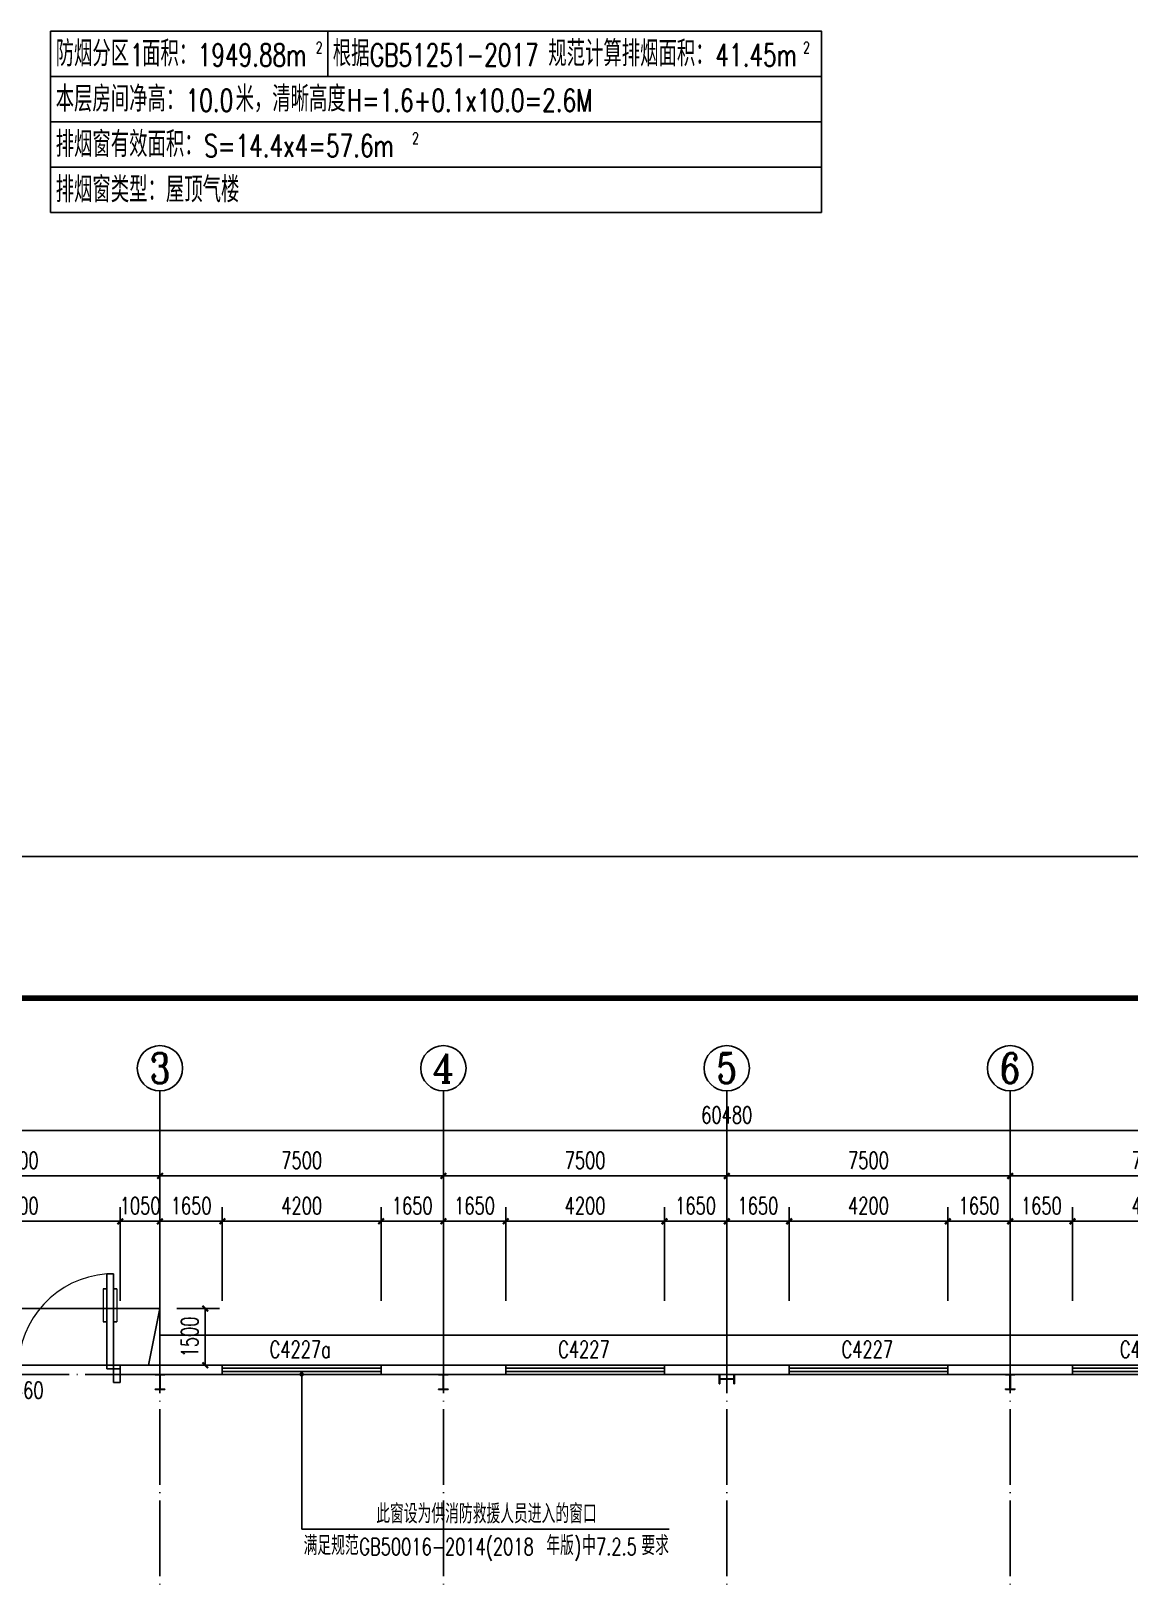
# Model space of a CAD drawing. Extents: x 14591016 to 15383666, y -730593 to -510197.
# Drawn here: x 14707552 to 14736611, y -592110 to -551098 of the extents above; entities that cross this region are included whole.
import ezdxf
from ezdxf.enums import TextEntityAlignment as Align

# ---------------------------------------------------------------- set-up
doc = ezdxf.new("R2010")
doc.units = 0
doc.header["$LTSCALE"] = 1000
doc.header["$MEASUREMENT"] = 0
doc.linetypes.add('DOTE', pattern=[2.42, 2, -0.2, 0.02, -0.2])
for name, color, linetype in [('AXIS', 3, 'Continuous'), ('AXIS_TEXT', 7, 'Continuous'), ('COLUMN', 2, 'Continuous'), ('DIM_LEAD', 3, 'Continuous'), ('DOTE', 1, 'DOTE'), ('PUB_DIM', 3, 'Continuous'), ('PUB_TEXT', 7, 'Continuous'), ('TK', 4, 'Continuous'), ('WALL-PARAPET', 6, 'Continuous'), ('WINDOW', 4, 'Continuous'), ('WINDOW_TEXT', 7, 'Continuous')]:
    doc.layers.add(name, color=color, linetype=linetype)
doc.styles.add('_TCH_AXIS', font='COMPLEX', dxfattribs={"bigfont": 'GBCBIG'})
doc.styles.add('_TCH_DIM', font='SIMPLEX', dxfattribs={"bigfont": 'GBCBIG'})
doc.styles.add('_TCH_DIM_T3', font='SIMPLEX', dxfattribs={"width": 0.705882, "bigfont": 'GBCBIG'})
doc.styles.add('_TCH_WINDOW', font='SIMPLEX', dxfattribs={"height": 3.5, "bigfont": 'GBCBIG'})
doc.styles.add('COMPLEX', font='COMPLEX')
doc.dimstyles.new('_TCH_ARCH&&150', dxfattribs={"dimtxt": 446.25, "dimasz": 150, "dimexe": 375, "dimexo": 450, "dimgap": 189.375, "dimtad": 1, "dimdec": 0, "dimzin": 0, "dimdsep": 46, "dimtxsty": '_TCH_DIM_T3', "dimblk": 'ARCHTICK', "dimcen": 0.09, "dimclrt": 7, "dimazin": 2, "dimtfac": 1, "dimtdec": 0, "dimtix": 1, "dimtmove": 2, "dimatfit": 3, "dimfxl": 0, "dimtolj": 1, "dimtzin": 0, "dimarcsym": 0})

# ---------------------------------------------------------------- blocks, each defined once
blk = doc.blocks.new('A$C797E1D2B')
at = {"layer": 'COLUMN'}
h = blk.add_hatch(color=256, dxfattribs=at)
h.paths.add_polyline_path([(125, 400), (250, 400), (250, 388), (130, 388), (130, 200), (125, 200)])
h.paths.add_polyline_path([(0, 400), (125, 400), (125, 200), (120, 200), (120, 388), (0, 388)])
h.paths.add_polyline_path([(0, 12), (120, 12), (120, 200), (125, 200), (125, 0), (0, 0)])
h.paths.add_polyline_path([(125, 200), (130, 200), (130, 12), (250, 12), (250, 0), (125, 0)])
blk.add_lwpolyline([(250, 0), (250, 12), (130, 12), (130, 388), (250, 388), (250, 400), (0, 400), (0, 388), (120, 388), (120, 12), (0, 12), (0, 0)], close=True, dxfattribs=at)
blk = doc.blocks.new('GeYuanFrame_46685588', base_point=(20.09, 4.53))
at = {"layer": 'TK'}
blk.add_lwpolyline([(20.09, 4.53), (20.09, 598.53), (1071.09, 598.53), (1071.09, 4.53)], close=True, dxfattribs=at)
at = {"layer": 'TK', "const_width": 1}
blk.add_lwpolyline([(45.09, 588.53), (1061.09, 588.53), (1061.09, 14.53), (45.09, 14.53)], close=True, dxfattribs=at)
blk = doc.blocks.new('$DorLib2D$00000011')
for p, q in [((-0.4667, 0.4709), (-0.4667, -0.0625)), ((-0.4667, 0.4709), (-0.4333, 0.4709)), ((-0.4333, 0.4709), (-0.4333, 0.0042)), ((0.4333, 0.4709), (0.4333, 0.0042)), ((0.4667, 0.4709), (0.4333, 0.4709)), ((0.4667, 0.4709), (0.4667, -0.0625)), ((-0.4833, 0.3962), (-0.4667, 0.3962)), ((-0.4167, 0.3962), (-0.4333, 0.3962)), ((0.4167, 0.3962), (0.4333, 0.3962)), ((0.4833, 0.3962), (0.4667, 0.3962)), ((-0.4833, 0.2346), (-0.4667, 0.2346)), ((-0.4167, 0.2346), (-0.4333, 0.2346)), ((0.4167, 0.2346), (0.4333, 0.2346)), ((0.4833, 0.2346), (0.4667, 0.2346)), ((-0.5, 0.0042), (-0.4333, 0.0042)), ((-0.5, 0.0042), (-0.5, -0.0625)), ((0.5, 0.0042), (0.4333, 0.0042)), ((0.5, 0.0042), (0.5, -0.0625)), ((-0.5, -0.0625), (-0.4667, -0.0625)), ((0.5, -0.0625), (0.4667, -0.0625))]:
    blk.add_line(p, q)
at = {"lineweight": 13}
for p, q in [((-0.4833, 0.3962), (-0.4833, 0.2346)), ((-0.4167, 0.3962), (-0.4167, 0.2346)), ((0.4167, 0.3962), (0.4167, 0.2346)), ((0.4833, 0.3962), (0.4833, 0.2346))]:
    blk.add_line(p, q, dxfattribs=at)
for centre, start, end in [((-0.4667, 0.0042), 0, 85.90396), ((0.4667, 0.0042), 94.09604, 180)]:
    blk.add_arc(centre, 0.4667, start, end, dxfattribs=at)
blk = doc.blocks.new('$TCHSYS$WIN2D')
for p, q in [((-0.5, 0.5), (0.5, 0.5)), ((-0.5, 0.5), (-0.5, -0.5)), ((0.5, 0.5), (0.5, -0.5)), ((0.5, 0.1667), (-0.5, 0.1667)), ((0.5, -0.1667), (-0.5, -0.1667)), ((-0.5, -0.5), (0.5, -0.5))]:
    blk.add_line(p, q)
blk = doc.blocks.new('_AXISO')
blk.add_circle((0, 0), 0.5)
at = {"layer": 'AXIS_TEXT', "style": 'COMPLEX', "width": 1.041667}
blk.add_attdef('A', text='', height=0.56, dxfattribs=at).set_placement((-0.25, -0.28), (0.25, -0.28), align=Align.FIT)
blk = doc.blocks.new('_ArchTick')
at = {"color": 0, "linetype": 'ByBlock', "const_width": 0.4}
blk.add_lwpolyline([(-0.5, -0.5), (0.5, 0.5)], dxfattribs=at)
blk = doc.blocks.new('*D56')
at = {"layer": 'AXIS', "color": 0, "lineweight": -2}
for p, q in [((14695726, -584693), (14695726, -579818)), ((14756206, -584693), (14756206, -579818)), ((14695726, -580193), (14756206, -580193))]:
    blk.add_line(p, q, dxfattribs=at)
at = {"layer": 'Defpoints', "color": 0}
for p in [(14756206, -580193), (14695726, -585143), (14756206, -585143)]:
    blk.add_point(p, dxfattribs=at)
at = {"layer": 'AXIS', "color": 0, "lineweight": -2, "xscale": 150, "yscale": 150, "zscale": 150, "rotation": 180}
blk.add_blockref('_ArchTick', (14695726, -580193), dxfattribs=at)
at = {"layer": 'AXIS', "color": 0, "lineweight": -2, "xscale": 150, "yscale": 150, "zscale": 150}
blk.add_blockref('_ArchTick', (14756206, -580193), dxfattribs=at)
at = {"layer": 'AXIS', "color": 7, "insert": (14725966, -579780), "char_height": 446.2, "attachment_point": 5, "style": '_TCH_DIM_T3'}
blk.add_mtext('\\A1;60480', dxfattribs=at)
blk = doc.blocks.new('*D59')
at = {"layer": 'AXIS', "color": 0, "lineweight": -2}
for p, q in [((14703466, -584693), (14703466, -581018)), ((14710966, -584693), (14710966, -581018)), ((14703466, -581393), (14710966, -581393))]:
    blk.add_line(p, q, dxfattribs=at)
at = {"layer": 'Defpoints', "color": 0}
for p in [(14710966, -581393), (14703466, -585143), (14710966, -585143)]:
    blk.add_point(p, dxfattribs=at)
at = {"layer": 'AXIS', "color": 0, "lineweight": -2, "xscale": 150, "yscale": 150, "zscale": 150, "rotation": 180}
blk.add_blockref('_ArchTick', (14703466, -581393), dxfattribs=at)
at = {"layer": 'AXIS', "color": 0, "lineweight": -2, "xscale": 150, "yscale": 150, "zscale": 150}
blk.add_blockref('_ArchTick', (14710966, -581393), dxfattribs=at)
at = {"layer": 'AXIS', "color": 7, "insert": (14707216, -580980), "char_height": 446.2, "attachment_point": 5, "style": '_TCH_DIM_T3'}
blk.add_mtext('\\A1;7500', dxfattribs=at)
blk = doc.blocks.new('*D60')
at = {"layer": 'AXIS', "color": 0, "lineweight": -2}
for p, q in [((14710966, -584693), (14710966, -581018)), ((14718466, -584693), (14718466, -581018)), ((14710966, -581393), (14718466, -581393))]:
    blk.add_line(p, q, dxfattribs=at)
at = {"layer": 'Defpoints', "color": 0}
for p in [(14718466, -581393), (14710966, -585143), (14718466, -585143)]:
    blk.add_point(p, dxfattribs=at)
at = {"layer": 'AXIS', "color": 0, "lineweight": -2, "xscale": 150, "yscale": 150, "zscale": 150, "rotation": 180}
blk.add_blockref('_ArchTick', (14710966, -581393), dxfattribs=at)
at = {"layer": 'AXIS', "color": 0, "lineweight": -2, "xscale": 150, "yscale": 150, "zscale": 150}
blk.add_blockref('_ArchTick', (14718466, -581393), dxfattribs=at)
at = {"layer": 'AXIS', "color": 7, "insert": (14714716, -580980), "char_height": 446.2, "attachment_point": 5, "style": '_TCH_DIM_T3'}
blk.add_mtext('\\A1;7500', dxfattribs=at)
blk = doc.blocks.new('*D61')
at = {"layer": 'AXIS', "color": 0, "lineweight": -2}
for p, q in [((14718466, -584693), (14718466, -581018)), ((14725966, -584693), (14725966, -581018)), ((14718466, -581393), (14725966, -581393))]:
    blk.add_line(p, q, dxfattribs=at)
at = {"layer": 'Defpoints', "color": 0}
for p in [(14725966, -581393), (14718466, -585143), (14725966, -585143)]:
    blk.add_point(p, dxfattribs=at)
at = {"layer": 'AXIS', "color": 0, "lineweight": -2, "xscale": 150, "yscale": 150, "zscale": 150, "rotation": 180}
blk.add_blockref('_ArchTick', (14718466, -581393), dxfattribs=at)
at = {"layer": 'AXIS', "color": 0, "lineweight": -2, "xscale": 150, "yscale": 150, "zscale": 150}
blk.add_blockref('_ArchTick', (14725966, -581393), dxfattribs=at)
at = {"layer": 'AXIS', "color": 7, "insert": (14722216, -580980), "char_height": 446.2, "attachment_point": 5, "style": '_TCH_DIM_T3'}
blk.add_mtext('\\A1;7500', dxfattribs=at)
blk = doc.blocks.new('*D62')
at = {"layer": 'AXIS', "color": 0, "lineweight": -2}
for p, q in [((14725966, -584693), (14725966, -581018)), ((14733466, -584693), (14733466, -581018)), ((14725966, -581393), (14733466, -581393))]:
    blk.add_line(p, q, dxfattribs=at)
at = {"layer": 'Defpoints', "color": 0}
for p in [(14733466, -581393), (14725966, -585143), (14733466, -585143)]:
    blk.add_point(p, dxfattribs=at)
at = {"layer": 'AXIS', "color": 0, "lineweight": -2, "xscale": 150, "yscale": 150, "zscale": 150, "rotation": 180}
blk.add_blockref('_ArchTick', (14725966, -581393), dxfattribs=at)
at = {"layer": 'AXIS', "color": 0, "lineweight": -2, "xscale": 150, "yscale": 150, "zscale": 150}
blk.add_blockref('_ArchTick', (14733466, -581393), dxfattribs=at)
at = {"layer": 'AXIS', "color": 7, "insert": (14729716, -580980), "char_height": 446.2, "attachment_point": 5, "style": '_TCH_DIM_T3'}
blk.add_mtext('\\A1;7500', dxfattribs=at)
blk = doc.blocks.new('*D63')
at = {"layer": 'AXIS', "color": 0, "lineweight": -2}
for p, q in [((14733466, -584693), (14733466, -581018)), ((14740966, -584693), (14740966, -581018)), ((14733466, -581393), (14740966, -581393))]:
    blk.add_line(p, q, dxfattribs=at)
at = {"layer": 'Defpoints', "color": 0}
for p in [(14740966, -581393), (14733466, -585143), (14740966, -585143)]:
    blk.add_point(p, dxfattribs=at)
at = {"layer": 'AXIS', "color": 0, "lineweight": -2, "xscale": 150, "yscale": 150, "zscale": 150, "rotation": 180}
blk.add_blockref('_ArchTick', (14733466, -581393), dxfattribs=at)
at = {"layer": 'AXIS', "color": 0, "lineweight": -2, "xscale": 150, "yscale": 150, "zscale": 150}
blk.add_blockref('_ArchTick', (14740966, -581393), dxfattribs=at)
at = {"layer": 'AXIS', "color": 7, "insert": (14737216, -580980), "char_height": 446.2, "attachment_point": 5, "style": '_TCH_DIM_T3'}
blk.add_mtext('\\A1;7500', dxfattribs=at)
blk = doc.blocks.new('*D320')
at = {"layer": 'Defpoints', "color": 0}
for p in [(14709916, -582593), (14704516, -585143), (14709916, -585143)]:
    blk.add_point(p, dxfattribs=at)
at = {"layer": 'PUB_DIM', "color": 0, "lineweight": -2}
for p, q in [((14704516, -584693), (14704516, -582218)), ((14709916, -584693), (14709916, -582218)), ((14704516, -582593), (14709916, -582593))]:
    blk.add_line(p, q, dxfattribs=at)
at = {"layer": 'PUB_DIM', "color": 0, "lineweight": -2, "xscale": 150, "yscale": 150, "zscale": 150, "rotation": 180}
blk.add_blockref('_ArchTick', (14704516, -582593), dxfattribs=at)
at = {"layer": 'PUB_DIM', "color": 0, "lineweight": -2, "xscale": 150, "yscale": 150, "zscale": 150}
blk.add_blockref('_ArchTick', (14709916, -582593), dxfattribs=at)
at = {"layer": 'PUB_DIM', "color": 7, "insert": (14707216, -582180), "char_height": 446.2, "attachment_point": 5, "style": '_TCH_DIM_T3'}
blk.add_mtext('\\A1;5400', dxfattribs=at)
blk = doc.blocks.new('*D321')
at = {"layer": 'Defpoints', "color": 0}
for p in [(14710966, -582593), (14709916, -585143), (14710966, -585143)]:
    blk.add_point(p, dxfattribs=at)
at = {"layer": 'PUB_DIM', "color": 0, "lineweight": -2}
for p, q in [((14709916, -584693), (14709916, -582218)), ((14710966, -584693), (14710966, -582218)), ((14709916, -582593), (14709766, -582593)), ((14709916, -582593), (14710966, -582593)), ((14710966, -582593), (14711116, -582593))]:
    blk.add_line(p, q, dxfattribs=at)
at = {"layer": 'PUB_DIM', "color": 0, "lineweight": -2, "xscale": 150, "yscale": 150, "zscale": 150}
blk.add_blockref('_ArchTick', (14709916, -582593), dxfattribs=at)
at = {"layer": 'PUB_DIM', "color": 0, "lineweight": -2, "xscale": 150, "yscale": 150, "zscale": 150, "rotation": 180}
blk.add_blockref('_ArchTick', (14710966, -582593), dxfattribs=at)
at = {"layer": 'PUB_DIM', "color": 7, "insert": (14710441, -582180), "char_height": 446.2, "attachment_point": 5, "style": '_TCH_DIM_T3'}
blk.add_mtext('\\A1;1050', dxfattribs=at)
blk = doc.blocks.new('*D322')
at = {"layer": 'Defpoints', "color": 0}
for p in [(14712616, -582593), (14710966, -585143), (14712616, -585143)]:
    blk.add_point(p, dxfattribs=at)
at = {"layer": 'PUB_DIM', "color": 0, "lineweight": -2}
for p, q in [((14710966, -584693), (14710966, -582218)), ((14712616, -584693), (14712616, -582218)), ((14710966, -582593), (14712616, -582593))]:
    blk.add_line(p, q, dxfattribs=at)
at = {"layer": 'PUB_DIM', "color": 0, "lineweight": -2, "xscale": 150, "yscale": 150, "zscale": 150, "rotation": 180}
blk.add_blockref('_ArchTick', (14710966, -582593), dxfattribs=at)
at = {"layer": 'PUB_DIM', "color": 0, "lineweight": -2, "xscale": 150, "yscale": 150, "zscale": 150}
blk.add_blockref('_ArchTick', (14712616, -582593), dxfattribs=at)
at = {"layer": 'PUB_DIM', "color": 7, "insert": (14711791, -582180), "char_height": 446.2, "attachment_point": 5, "style": '_TCH_DIM_T3'}
blk.add_mtext('\\A1;1650', dxfattribs=at)
blk = doc.blocks.new('*D323')
at = {"layer": 'Defpoints', "color": 0}
for p in [(14716816, -582593), (14712616, -585143), (14716816, -585143)]:
    blk.add_point(p, dxfattribs=at)
at = {"layer": 'PUB_DIM', "color": 0, "lineweight": -2}
for p, q in [((14712616, -584693), (14712616, -582218)), ((14716816, -584693), (14716816, -582218)), ((14712616, -582593), (14716816, -582593))]:
    blk.add_line(p, q, dxfattribs=at)
at = {"layer": 'PUB_DIM', "color": 0, "lineweight": -2, "xscale": 150, "yscale": 150, "zscale": 150, "rotation": 180}
blk.add_blockref('_ArchTick', (14712616, -582593), dxfattribs=at)
at = {"layer": 'PUB_DIM', "color": 0, "lineweight": -2, "xscale": 150, "yscale": 150, "zscale": 150}
blk.add_blockref('_ArchTick', (14716816, -582593), dxfattribs=at)
at = {"layer": 'PUB_DIM', "color": 7, "insert": (14714716, -582180), "char_height": 446.2, "attachment_point": 5, "style": '_TCH_DIM_T3'}
blk.add_mtext('\\A1;4200', dxfattribs=at)
blk = doc.blocks.new('*D324')
at = {"layer": 'Defpoints', "color": 0}
for p in [(14718466, -582593), (14716816, -585143), (14718466, -585143)]:
    blk.add_point(p, dxfattribs=at)
at = {"layer": 'PUB_DIM', "color": 0, "lineweight": -2}
for p, q in [((14716816, -584693), (14716816, -582218)), ((14718466, -584693), (14718466, -582218)), ((14716816, -582593), (14718466, -582593))]:
    blk.add_line(p, q, dxfattribs=at)
at = {"layer": 'PUB_DIM', "color": 0, "lineweight": -2, "xscale": 150, "yscale": 150, "zscale": 150, "rotation": 180}
blk.add_blockref('_ArchTick', (14716816, -582593), dxfattribs=at)
at = {"layer": 'PUB_DIM', "color": 0, "lineweight": -2, "xscale": 150, "yscale": 150, "zscale": 150}
blk.add_blockref('_ArchTick', (14718466, -582593), dxfattribs=at)
at = {"layer": 'PUB_DIM', "color": 7, "insert": (14717641, -582180), "char_height": 446.2, "attachment_point": 5, "style": '_TCH_DIM_T3'}
blk.add_mtext('\\A1;1650', dxfattribs=at)
blk = doc.blocks.new('*D325')
at = {"layer": 'Defpoints', "color": 0}
for p in [(14720116, -582593), (14718466, -585143), (14720116, -585143)]:
    blk.add_point(p, dxfattribs=at)
at = {"layer": 'PUB_DIM', "color": 0, "lineweight": -2}
for p, q in [((14718466, -584693), (14718466, -582218)), ((14720116, -584693), (14720116, -582218)), ((14718466, -582593), (14720116, -582593))]:
    blk.add_line(p, q, dxfattribs=at)
at = {"layer": 'PUB_DIM', "color": 0, "lineweight": -2, "xscale": 150, "yscale": 150, "zscale": 150, "rotation": 180}
blk.add_blockref('_ArchTick', (14718466, -582593), dxfattribs=at)
at = {"layer": 'PUB_DIM', "color": 0, "lineweight": -2, "xscale": 150, "yscale": 150, "zscale": 150}
blk.add_blockref('_ArchTick', (14720116, -582593), dxfattribs=at)
at = {"layer": 'PUB_DIM', "color": 7, "insert": (14719291, -582180), "char_height": 446.2, "attachment_point": 5, "style": '_TCH_DIM_T3'}
blk.add_mtext('\\A1;1650', dxfattribs=at)
blk = doc.blocks.new('*D326')
at = {"layer": 'Defpoints', "color": 0}
for p in [(14724316, -582593), (14720116, -585143), (14724316, -585143)]:
    blk.add_point(p, dxfattribs=at)
at = {"layer": 'PUB_DIM', "color": 0, "lineweight": -2}
for p, q in [((14720116, -584693), (14720116, -582218)), ((14724316, -584693), (14724316, -582218)), ((14720116, -582593), (14724316, -582593))]:
    blk.add_line(p, q, dxfattribs=at)
at = {"layer": 'PUB_DIM', "color": 0, "lineweight": -2, "xscale": 150, "yscale": 150, "zscale": 150, "rotation": 180}
blk.add_blockref('_ArchTick', (14720116, -582593), dxfattribs=at)
at = {"layer": 'PUB_DIM', "color": 0, "lineweight": -2, "xscale": 150, "yscale": 150, "zscale": 150}
blk.add_blockref('_ArchTick', (14724316, -582593), dxfattribs=at)
at = {"layer": 'PUB_DIM', "color": 7, "insert": (14722216, -582180), "char_height": 446.2, "attachment_point": 5, "style": '_TCH_DIM_T3'}
blk.add_mtext('\\A1;4200', dxfattribs=at)
blk = doc.blocks.new('*D327')
at = {"layer": 'Defpoints', "color": 0}
for p in [(14725966, -582593), (14724316, -585143), (14725966, -585143)]:
    blk.add_point(p, dxfattribs=at)
at = {"layer": 'PUB_DIM', "color": 0, "lineweight": -2}
for p, q in [((14724316, -584693), (14724316, -582218)), ((14725966, -584693), (14725966, -582218)), ((14724316, -582593), (14725966, -582593))]:
    blk.add_line(p, q, dxfattribs=at)
at = {"layer": 'PUB_DIM', "color": 0, "lineweight": -2, "xscale": 150, "yscale": 150, "zscale": 150, "rotation": 180}
blk.add_blockref('_ArchTick', (14724316, -582593), dxfattribs=at)
at = {"layer": 'PUB_DIM', "color": 0, "lineweight": -2, "xscale": 150, "yscale": 150, "zscale": 150}
blk.add_blockref('_ArchTick', (14725966, -582593), dxfattribs=at)
at = {"layer": 'PUB_DIM', "color": 7, "insert": (14725141, -582180), "char_height": 446.2, "attachment_point": 5, "style": '_TCH_DIM_T3'}
blk.add_mtext('\\A1;1650', dxfattribs=at)
blk = doc.blocks.new('*D328')
at = {"layer": 'Defpoints', "color": 0}
for p in [(14727616, -582593), (14725966, -585143), (14727616, -585143)]:
    blk.add_point(p, dxfattribs=at)
at = {"layer": 'PUB_DIM', "color": 0, "lineweight": -2}
for p, q in [((14725966, -584693), (14725966, -582218)), ((14727616, -584693), (14727616, -582218)), ((14725966, -582593), (14727616, -582593))]:
    blk.add_line(p, q, dxfattribs=at)
at = {"layer": 'PUB_DIM', "color": 0, "lineweight": -2, "xscale": 150, "yscale": 150, "zscale": 150, "rotation": 180}
blk.add_blockref('_ArchTick', (14725966, -582593), dxfattribs=at)
at = {"layer": 'PUB_DIM', "color": 0, "lineweight": -2, "xscale": 150, "yscale": 150, "zscale": 150}
blk.add_blockref('_ArchTick', (14727616, -582593), dxfattribs=at)
at = {"layer": 'PUB_DIM', "color": 7, "insert": (14726791, -582180), "char_height": 446.2, "attachment_point": 5, "style": '_TCH_DIM_T3'}
blk.add_mtext('\\A1;1650', dxfattribs=at)
blk = doc.blocks.new('*D329')
at = {"layer": 'Defpoints', "color": 0}
for p in [(14731816, -582593), (14727616, -585143), (14731816, -585143)]:
    blk.add_point(p, dxfattribs=at)
at = {"layer": 'PUB_DIM', "color": 0, "lineweight": -2}
for p, q in [((14727616, -584693), (14727616, -582218)), ((14731816, -584693), (14731816, -582218)), ((14727616, -582593), (14731816, -582593))]:
    blk.add_line(p, q, dxfattribs=at)
at = {"layer": 'PUB_DIM', "color": 0, "lineweight": -2, "xscale": 150, "yscale": 150, "zscale": 150, "rotation": 180}
blk.add_blockref('_ArchTick', (14727616, -582593), dxfattribs=at)
at = {"layer": 'PUB_DIM', "color": 0, "lineweight": -2, "xscale": 150, "yscale": 150, "zscale": 150}
blk.add_blockref('_ArchTick', (14731816, -582593), dxfattribs=at)
at = {"layer": 'PUB_DIM', "color": 7, "insert": (14729716, -582180), "char_height": 446.2, "attachment_point": 5, "style": '_TCH_DIM_T3'}
blk.add_mtext('\\A1;4200', dxfattribs=at)
blk = doc.blocks.new('*D330')
at = {"layer": 'Defpoints', "color": 0}
for p in [(14733466, -582593), (14731816, -585143), (14733466, -585143)]:
    blk.add_point(p, dxfattribs=at)
at = {"layer": 'PUB_DIM', "color": 0, "lineweight": -2}
for p, q in [((14731816, -584693), (14731816, -582218)), ((14733466, -584693), (14733466, -582218)), ((14731816, -582593), (14733466, -582593))]:
    blk.add_line(p, q, dxfattribs=at)
at = {"layer": 'PUB_DIM', "color": 0, "lineweight": -2, "xscale": 150, "yscale": 150, "zscale": 150, "rotation": 180}
blk.add_blockref('_ArchTick', (14731816, -582593), dxfattribs=at)
at = {"layer": 'PUB_DIM', "color": 0, "lineweight": -2, "xscale": 150, "yscale": 150, "zscale": 150}
blk.add_blockref('_ArchTick', (14733466, -582593), dxfattribs=at)
at = {"layer": 'PUB_DIM', "color": 7, "insert": (14732641, -582180), "char_height": 446.2, "attachment_point": 5, "style": '_TCH_DIM_T3'}
blk.add_mtext('\\A1;1650', dxfattribs=at)
blk = doc.blocks.new('*D331')
at = {"layer": 'Defpoints', "color": 0}
for p in [(14735116, -582593), (14733466, -585143), (14735116, -585143)]:
    blk.add_point(p, dxfattribs=at)
at = {"layer": 'PUB_DIM', "color": 0, "lineweight": -2}
for p, q in [((14733466, -584693), (14733466, -582218)), ((14735116, -584693), (14735116, -582218)), ((14733466, -582593), (14735116, -582593))]:
    blk.add_line(p, q, dxfattribs=at)
at = {"layer": 'PUB_DIM', "color": 0, "lineweight": -2, "xscale": 150, "yscale": 150, "zscale": 150, "rotation": 180}
blk.add_blockref('_ArchTick', (14733466, -582593), dxfattribs=at)
at = {"layer": 'PUB_DIM', "color": 0, "lineweight": -2, "xscale": 150, "yscale": 150, "zscale": 150}
blk.add_blockref('_ArchTick', (14735116, -582593), dxfattribs=at)
at = {"layer": 'PUB_DIM', "color": 7, "insert": (14734291, -582180), "char_height": 446.2, "attachment_point": 5, "style": '_TCH_DIM_T3'}
blk.add_mtext('\\A1;1650', dxfattribs=at)
blk = doc.blocks.new('*D332')
at = {"layer": 'Defpoints', "color": 0}
for p in [(14739316, -582593), (14735116, -585143), (14739316, -585143)]:
    blk.add_point(p, dxfattribs=at)
at = {"layer": 'PUB_DIM', "color": 0, "lineweight": -2}
for p, q in [((14735116, -584693), (14735116, -582218)), ((14739316, -584693), (14739316, -582218)), ((14735116, -582593), (14739316, -582593))]:
    blk.add_line(p, q, dxfattribs=at)
at = {"layer": 'PUB_DIM', "color": 0, "lineweight": -2, "xscale": 150, "yscale": 150, "zscale": 150, "rotation": 180}
blk.add_blockref('_ArchTick', (14735116, -582593), dxfattribs=at)
at = {"layer": 'PUB_DIM', "color": 0, "lineweight": -2, "xscale": 150, "yscale": 150, "zscale": 150}
blk.add_blockref('_ArchTick', (14739316, -582593), dxfattribs=at)
at = {"layer": 'PUB_DIM', "color": 7, "insert": (14737216, -582180), "char_height": 446.2, "attachment_point": 5, "style": '_TCH_DIM_T3'}
blk.add_mtext('\\A1;4200', dxfattribs=at)
blk = doc.blocks.new('*D391')
at = {"layer": 'Defpoints', "color": 0}
for p in [(14710966, -584903), (14712166, -584903), (14710966, -586403)]:
    blk.add_point(p, dxfattribs=at)
at = {"layer": 'PUB_DIM', "color": 0, "lineweight": -2}
for p, q in [((14711416, -584903), (14712541, -584903)), ((14712166, -586403), (14712166, -584903)), ((14711416, -586403), (14712541, -586403))]:
    blk.add_line(p, q, dxfattribs=at)
at = {"layer": 'PUB_DIM', "color": 0, "lineweight": -2, "xscale": 150, "yscale": 150, "zscale": 150}
for p, rotation in [((14712166, -584903), 90), ((14712166, -586403), 270)]:
    blk.add_blockref('_ArchTick', p, dxfattribs=dict(at, rotation=rotation))
at = {"layer": 'PUB_DIM', "color": 7, "insert": (14711754, -585653), "char_height": 446.2, "attachment_point": 5, "rotation": 90, "style": '_TCH_DIM_T3'}
blk.add_mtext('\\A1;1500', dxfattribs=at)

msp = doc.modelspace()

# ---------------------------------------------------------------- linework, layer by layer
for p, q in [((14715405.7, -551098.1), (14715405.7, -552298.1)), ((14708072.4, -552298.1), (14728472.4, -552298.1)), ((14708072.4, -553498.1), (14728472.4, -553498.1)), ((14708072.4, -554698.1), (14728472.4, -554698.1))]:
    msp.add_line(p, q)
at = {"ltscale": 0.5}
msp.add_line((14710666.1, -586402.5), (14710966.1, -584902.5), dxfattribs=at)
msp.add_lwpolyline([(14708072.4, -551098.1), (14728472.4, -551098.1), (14728472.4, -555898.1), (14708072.4, -555898.1)], close=True)
for points in [[(14710966.1, -586402.5), (14710966.1, -584902.5), (14703466.1, -584902.5), (14703466.1, -586402.5)], [(14710966.1, -585602.5), (14740966.1, -585602.5)]]:
    msp.add_lwpolyline(points, dxfattribs=at)
at = {"layer": 'AXIS'}
for p, q in [((14710966.1, -585142.5), (14710966.1, -579142.5)), ((14718466.1, -585142.5), (14718466.1, -579142.5)), ((14725966.1, -585142.5), (14725966.1, -579142.5)), ((14733466.1, -585142.5), (14733466.1, -579142.5))]:
    msp.add_line(p, q, dxfattribs=at)
at = {"layer": 'DIM_LEAD'}
for p, q in [((14714716.1, -586642.5), (14714716.1, -590742.5)), ((14714716.1, -590742.5), (14724437.5, -590742.5))]:
    msp.add_line(p, q, dxfattribs=at)
at = {"layer": 'DIM_LEAD', "const_width": 60}
msp.add_lwpolyline([(14714716.1, -586612.5, 1), (14714716.1, -586672.5, 1)], format="xyb", close=True, dxfattribs=at)
at = {"layer": 'DOTE'}
for p, q in [((14710966.1, -708142.5), (14710966.1, -585142.5)), ((14718466.1, -708142.5), (14718466.1, -585142.5)), ((14725966.1, -708142.5), (14725966.1, -585142.5)), ((14733466.1, -708142.5), (14733466.1, -585142.5)), ((14694466.1, -586642.5), (14757466.1, -586642.5))]:
    msp.add_line(p, q, dxfattribs=at)
at = {"layer": 'WALL-PARAPET'}
for p, q in [((14712616.1, -586402.5), (14709916.1, -586402.5)), ((14709916.1, -586402.5), (14709916.1, -586642.5)), ((14712616.1, -586642.5), (14712616.1, -586402.5)), ((14720116.1, -586402.5), (14716816.1, -586402.5)), ((14716816.1, -586402.5), (14716816.1, -586642.5)), ((14720116.1, -586642.5), (14720116.1, -586402.5)), ((14727616.1, -586402.5), (14724316.1, -586402.5)), ((14724316.1, -586402.5), (14724316.1, -586642.5)), ((14727616.1, -586642.5), (14727616.1, -586402.5)), ((14735116.1, -586402.5), (14731816.1, -586402.5)), ((14731816.1, -586402.5), (14731816.1, -586642.5)), ((14735116.1, -586642.5), (14735116.1, -586402.5)), ((14709916.1, -586642.5), (14712616.1, -586642.5)), ((14716816.1, -586642.5), (14720116.1, -586642.5)), ((14724316.1, -586642.5), (14727616.1, -586642.5)), ((14731816.1, -586642.5), (14735116.1, -586642.5))]:
    msp.add_line(p, q, dxfattribs=at)
at = {"layer": 'WINDOW'}
msp.add_line((14709916.1, -586402.5), (14704516.1, -586402.5), dxfattribs=at)

# ---------------------------------------------------------------- block references
at = {"xscale": 150, "yscale": 150, "zscale": 150, "rotation": 270}
msp.add_blockref('GeYuanFrame_46685588', (14681416.1, -572942.5), dxfattribs=at)
at = {"xscale": -1}
for p in [(14711091.1, -587042.5), (14718591.1, -587042.5), (14733591.1, -587042.5)]:
    msp.add_blockref('A$C797E1D2B', p, dxfattribs=at)
at = {"rotation": 270}
msp.add_blockref('A$C797E1D2B', (14725766.1, -586642.5), dxfattribs=at)
at = {"layer": 'AXIS'}
ref = msp.add_blockref('_AXISO', (14710966.1, -578542.5), dxfattribs=dict(at, xscale=1200, yscale=1200, zscale=1200))
ref.add_attrib('A', '3', dxfattribs={"layer": 'AXIS_TEXT', "ltscale": 0.5, "height": 798.8, "style": '_TCH_AXIS'}).set_placement((14710699.9, -578941.9), (14711232.4, -578941.9), align=Align.FIT)
ref = msp.add_blockref('_AXISO', (14718466.1, -578542.5), dxfattribs=dict(at, xscale=1200, yscale=1200, zscale=1200))
ref.add_attrib('A', '4', dxfattribs={"layer": 'AXIS_TEXT', "ltscale": 0.5, "height": 763.6, "style": '_TCH_AXIS'}).set_placement((14718175.2, -578924.3), (14718757, -578924.3), align=Align.FIT)
ref = msp.add_blockref('_AXISO', (14725966.1, -578542.5), dxfattribs=dict(at, xscale=1200, yscale=1200, zscale=1200))
ref.add_attrib('A', '5', dxfattribs={"layer": 'AXIS_TEXT', "ltscale": 0.5, "height": 798.8, "style": '_TCH_AXIS'}).set_placement((14725699.9, -578941.9), (14726232.4, -578941.9), align=Align.FIT)
ref = msp.add_blockref('_AXISO', (14733466.1, -578542.5), dxfattribs=dict(at, xscale=1200, yscale=1200, zscale=1200))
ref.add_attrib('A', '6', dxfattribs={"layer": 'AXIS_TEXT', "ltscale": 0.5, "height": 798.8, "style": '_TCH_AXIS'}).set_placement((14733199.9, -578941.9), (14733732.4, -578941.9), align=Align.FIT)
at = {"layer": 'WINDOW'}
ref = msp.add_blockref('$DorLib2D$00000011', (14707216.1, -586522.5), dxfattribs=dict(at, xscale=-5400, yscale=-5400, zscale=-5400, rotation=180))
ref.add_attrib('A', 'M5460', (14706481.1, -587285.5), dxfattribs={"layer": 'WINDOW_TEXT', "ltscale": 0.5, "height": 446.25, "style": '_TCH_WINDOW', "width": 0.705882})
ref = msp.add_blockref('$TCHSYS$WIN2D', (14714716.1, -586522.5), dxfattribs=dict(at, xscale=-4200, yscale=240, zscale=-4200, rotation=180))
ref.add_attrib('A', 'C4227a', (14713868.6, -586205.8), dxfattribs={"layer": 'WINDOW_TEXT', "ltscale": 0.5, "height": 446.25, "style": '_TCH_WINDOW', "width": 0.705882})
ref = msp.add_blockref('$TCHSYS$WIN2D', (14722216.1, -586522.5), dxfattribs=dict(at, xscale=-4200, yscale=240, zscale=-4200, rotation=180))
ref.add_attrib('A', 'C4227', (14721503.6, -586205.8), dxfattribs={"layer": 'WINDOW_TEXT', "ltscale": 0.5, "height": 446.25, "style": '_TCH_WINDOW', "width": 0.705882})
ref = msp.add_blockref('$TCHSYS$WIN2D', (14729716.1, -586522.5), dxfattribs=dict(at, xscale=-4200, yscale=240, zscale=-4200, rotation=180))
ref.add_attrib('A', 'C4227', (14729003.6, -586205.8), dxfattribs={"layer": 'WINDOW_TEXT', "ltscale": 0.5, "height": 446.25, "style": '_TCH_WINDOW', "width": 0.705882})
ref = msp.add_blockref('$TCHSYS$WIN2D', (14737216.1, -586522.5), dxfattribs=dict(at, xscale=-4200, yscale=240, zscale=-4200, rotation=180))
ref.add_attrib('A', 'C4227a', (14736368.6, -586205.8), dxfattribs={"layer": 'WINDOW_TEXT', "ltscale": 0.5, "height": 446.25, "style": '_TCH_WINDOW', "width": 0.705882})

# ---------------------------------------------------------------- texts
at = {"layer": 'PUB_TEXT', "style": '_TCH_DIM'}
for s, height, p in [('防烟分区', 675.18, (14708205.7, -552031.4)), ('面积：', 675.18, (14710491.7, -552031.4)), ('根据', 675.18, (14715539.1, -552031.4)), ('规范计算排烟面积：', 675.18, (14721242.1, -552031.4)), ('本层房间净高：', 675.18, (14708205.7, -553231.4)), ('米，清晰高度', 675.18, (14712966.2, -553231.4)), ('排烟窗有效面积：', 675.18, (14708205.7, -554431.4)), ('排烟窗类型：屋顶气楼', 675.18, (14708205.7, -555631.4)), ('此窗设为供消防救援人员进入的窗口', 506.383, (14716689.3, -590585)), ('满足规范', 506.38, (14714766, -591425)), ('年版', 506.38, (14721190.4, -591425)), ('中', 506.4, (14722137.7, -591425)), ('要求', 506.38, (14723706.3, -591425))]:
    msp.add_text(s, height=height, dxfattribs=at).set_placement(p)
at = {"layer": 'PUB_TEXT', "style": '_TCH_DIM', "width": 0.705882}
for s, height, p in [('1', 595, (14710171.7, -552031.4)), ('1949.88m', 595, (14711966.2, -552031.4)), ('2', 297.5, (14715086.2, -551681.4)), ('GB51251-2017', 595, (14716522.1, -552031.4)), ('41.45m', 595, (14725665.5, -552031.4)), ('2', 297.5, (14727985.5, -551681.4)), ('10.0', 595, (14711646.2, -553231.4)), ('H=1.6+0.1x10.0=2.6M', 595, (14715915.1, -553231.4)), ('S=14.4x4=57.6m', 595, (14712137.7, -554431.4)), ('2', 297.5, (14717637.7, -554081.4)), ('GB50016-2014(2018', 446.25, (14716240.4, -591425)), (')', 446.2, (14721927.7, -591425)), ('7.2.5', 446.25, (14722506.3, -591425))]:
    msp.add_text(s, height=height, dxfattribs=at).set_placement(p)

# ---------------------------------------------------------------- dimensions: what is measured, and where the dimension line sits
at = {"layer": 'AXIS'}
for p1, p2, distance, text, picture, middle in [((14695726.1, -585142.5), (14756206.1, -585142.5), 4950, '60480', '*D56', (14725966.1, -579780)), ((14703466.1, -585142.5), (14710966.1, -585142.5), 3750, '7500', '*D59', (14707216.1, -580980)), ((14710966.1, -585142.5), (14718466.1, -585142.5), 3750, '7500', '*D60', (14714716.1, -580980)), ((14718466.1, -585142.5), (14725966.1, -585142.5), 3750, '7500', '*D61', (14722216.1, -580980)), ((14725966.1, -585142.5), (14733466.1, -585142.5), 3750, '7500', '*D62', (14729716.1, -580980)), ((14733466.1, -585142.5), (14740966.1, -585142.5), 3750, '7500', '*D63', (14737216.1, -580980))]:
    dim = msp.add_aligned_dim(p1=p1, p2=p2, distance=distance, text=text, dimstyle='_TCH_ARCH&&150', dxfattribs=at)
    dim.commit()
    dim.dimension.update_dxf_attribs({"geometry": picture, "text_midpoint": middle})
at = {"layer": 'PUB_DIM'}
for p1, p2, distance, text, picture, middle in [((14704516.1, -585142.5), (14709916.1, -585142.5), 2550, '5400', '*D320', (14707216.1, -582180)), ((14709916.1, -585142.5), (14710966.1, -585142.5), 2550, '1050', '*D321', (14710441.1, -582180)), ((14710966.1, -585142.5), (14712616.1, -585142.5), 2550, '1650', '*D322', (14711791.1, -582180)), ((14712616.1, -585142.5), (14716816.1, -585142.5), 2550, '4200', '*D323', (14714716.1, -582180)), ((14716816.1, -585142.5), (14718466.1, -585142.5), 2550, '1650', '*D324', (14717641.1, -582180)), ((14718466.1, -585142.5), (14720116.1, -585142.5), 2550, '1650', '*D325', (14719291.1, -582180)), ((14720116.1, -585142.5), (14724316.1, -585142.5), 2550, '4200', '*D326', (14722216.1, -582180)), ((14724316.1, -585142.5), (14725966.1, -585142.5), 2550, '1650', '*D327', (14725141.1, -582180)), ((14725966.1, -585142.5), (14727616.1, -585142.5), 2550, '1650', '*D328', (14726791.1, -582180)), ((14727616.1, -585142.5), (14731816.1, -585142.5), 2550, '4200', '*D329', (14729716.1, -582180)), ((14731816.1, -585142.5), (14733466.1, -585142.5), 2550, '1650', '*D330', (14732641.1, -582180)), ((14733466.1, -585142.5), (14735116.1, -585142.5), 2550, '1650', '*D331', (14734291.1, -582180)), ((14735116.1, -585142.5), (14739316.1, -585142.5), 2550, '4200', '*D332', (14737216.1, -582180)), ((14710966.1, -586402.5), (14710966.1, -584902.5), -1200, '1500', '*D391', (14711753.6, -585652.5))]:
    dim = msp.add_aligned_dim(p1=p1, p2=p2, distance=distance, text=text, dimstyle='_TCH_ARCH&&150', dxfattribs=at)
    dim.commit()
    dim.dimension.update_dxf_attribs({"geometry": picture, "text_midpoint": middle})

doc.saveas('drawing.dxf')
